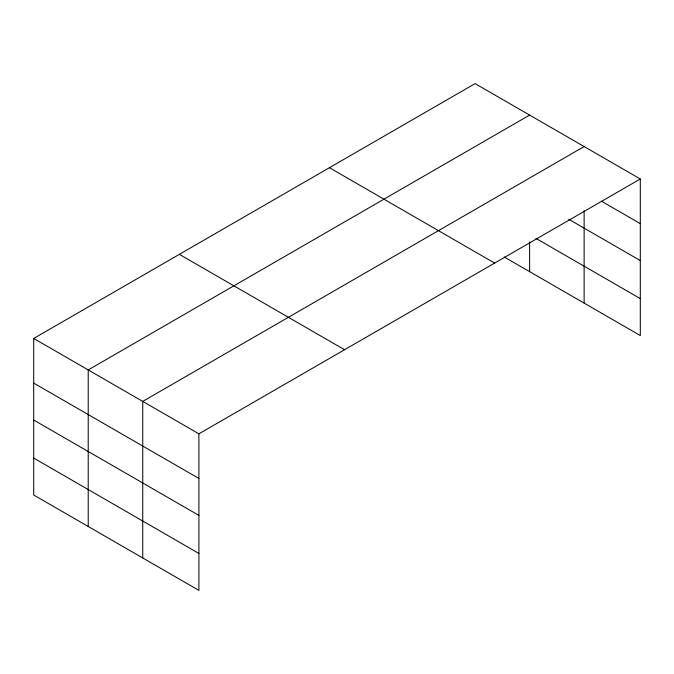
<?xml version="1.0" encoding="UTF-8"?>
<svg xmlns="http://www.w3.org/2000/svg" width="674" height="674" viewBox="0 0 674 674"><rect width="100%" height="100%" fill="white"/><g stroke="black" fill="none" stroke-linecap="round" stroke-linejoin="round"><path stroke-width="1.01" d="M33.7 338.449L198.906 433.829L198.906 590.39L33.7 495.011L33.7 338.449L475.094 83.61L640.3 178.989L640.3 335.551L504.169 256.954M529.612 115.085L88.218 369.925L88.218 526.487M584.131 146.561L142.736 401.401L142.736 557.954M198.906 433.829L640.3 178.989M601.343 201.147L640.3 223.633M568.688 219.219L640.3 260.568M535.973 238.385L640.3 298.616M329.434 167.708L494.64 263.087M179.36 254.351L344.566 349.73M33.7 383.093L198.906 478.473M33.7 420.028L198.906 515.408M33.7 458.076L198.906 553.455M584.131 210.701L584.131 303.123M529.612 241.899L529.612 271.647"/></g></svg>
